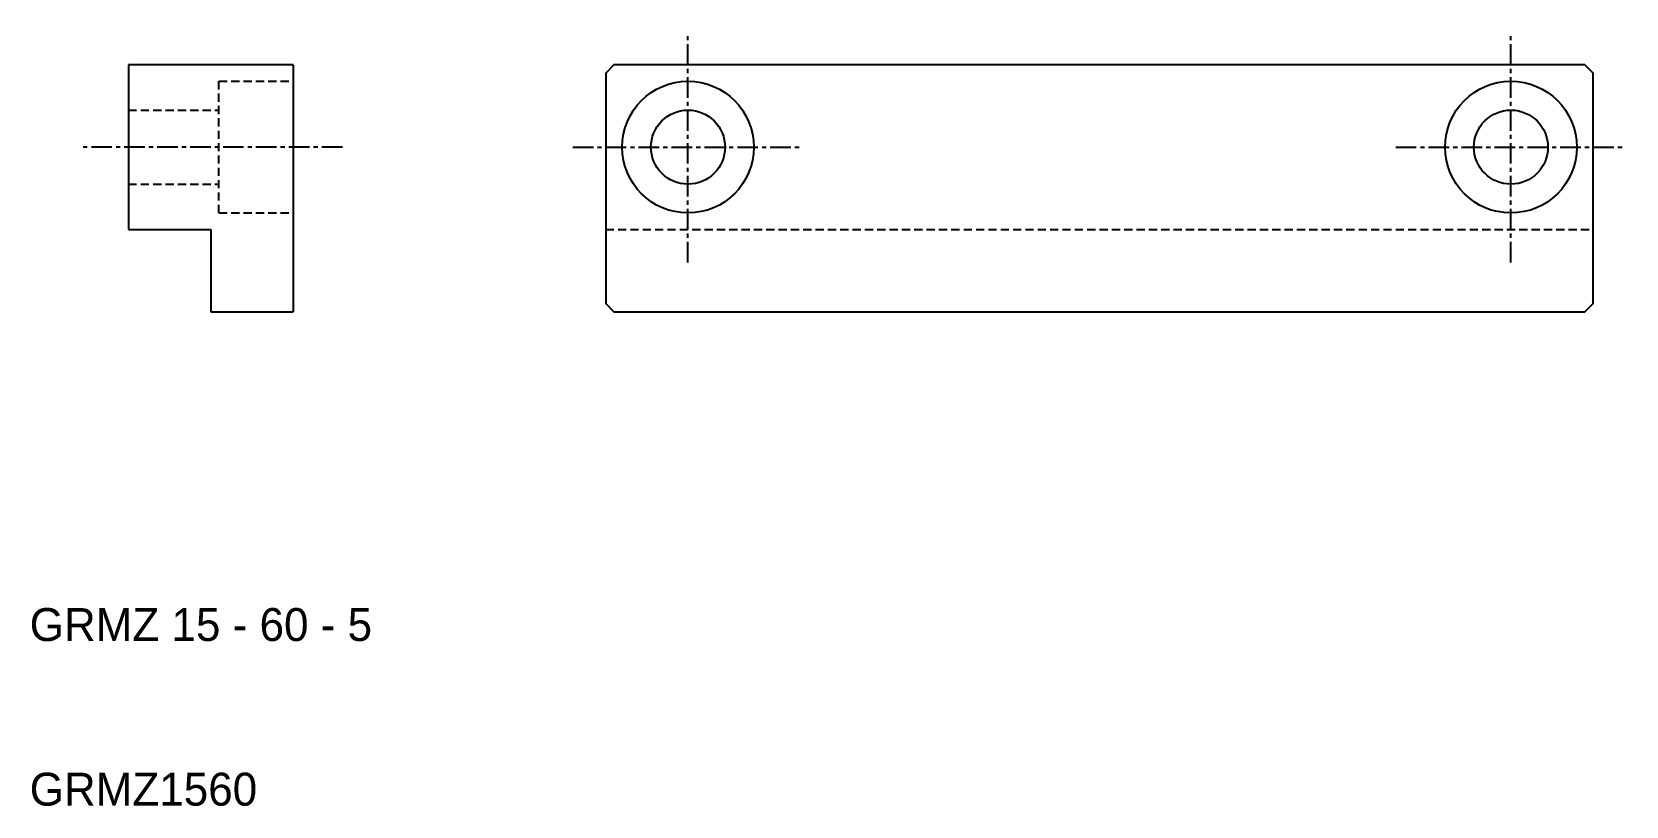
# Model space of a CAD drawing. Extents: x 10.1 to 107, y 10 to 57.
import ezdxf

# ---------------------------------------------------------------- set-up
doc = ezdxf.new("R2010")
doc.units = 0
doc.linetypes.add('CENTER', pattern=[2, 1.25, -0.25, 0.25, -0.25])
doc.linetypes.add('DASHED', pattern=[0.75, 0.5, -0.25])
doc.layers.get('0').update_dxf_attribs({"linetype": 'CONTINUOUS'})
doc.layers.add('CENTER', color=1, linetype='CENTER')

msp = doc.modelspace()

# ---------------------------------------------------------------- linework, layer by layer
at = {"color": 7, "linetype": 'CONTINUOUS'}
for p, q in [((26, 55), (16, 55)), ((16, 55), (16, 45)), ((26, 55), (26, 40)), ((16, 45), (21, 45)), ((21, 45), (21, 40)), ((21, 40), (26, 40))]:
    msp.add_line(p, q, dxfattribs=at)
at = {"color": 3, "linetype": 'DASHED'}
for p, q in [((21.5, 46), (21.5, 54)), ((21.5, 54), (26, 54)), ((16, 52.25), (21.5, 52.25)), ((16, 47.75), (21.5, 47.75)), ((21.5, 46), (26, 46)), ((45, 45), (105, 45))]:
    msp.add_line(p, q, dxfattribs=at)
at = {"color": 7, "linetype": 'CONTINUOUS'}
msp.add_lwpolyline([(45.5, 40), (104.5, 40), (105, 40.5), (105, 54.5), (104.5, 55), (45.5, 55), (45, 54.5), (45, 40.5)], close=True, dxfattribs=at)
for centre, radius in [((50, 50), 4), ((50, 50), 4), ((100, 50), 4), ((50, 50), 2.25), ((50, 50), 2.25), ((100, 50), 2.25)]:
    msp.add_circle(centre, radius, dxfattribs=at)
at = {"layer": 'CENTER', "color": 1, "linetype": 'CENTER'}
for p, q in [((50, 43), (50, 57)), ((50, 43), (50, 57)), ((100, 43), (100, 57)), ((29, 50), (13, 50)), ((43, 50), (57, 50)), ((43, 50), (57, 50)), ((93, 50), (107, 50))]:
    msp.add_line(p, q, dxfattribs=at)

# ---------------------------------------------------------------- texts
at = {"color": 7, "linetype": 'CONTINUOUS'}
for s, p in [('GRMZ 15 - 60 - 5', (10, 20)), ('GRMZ1560', (10, 10))]:
    msp.add_text(s, height=2, dxfattribs=at).set_placement(p)

doc.saveas('drawing.dxf')
